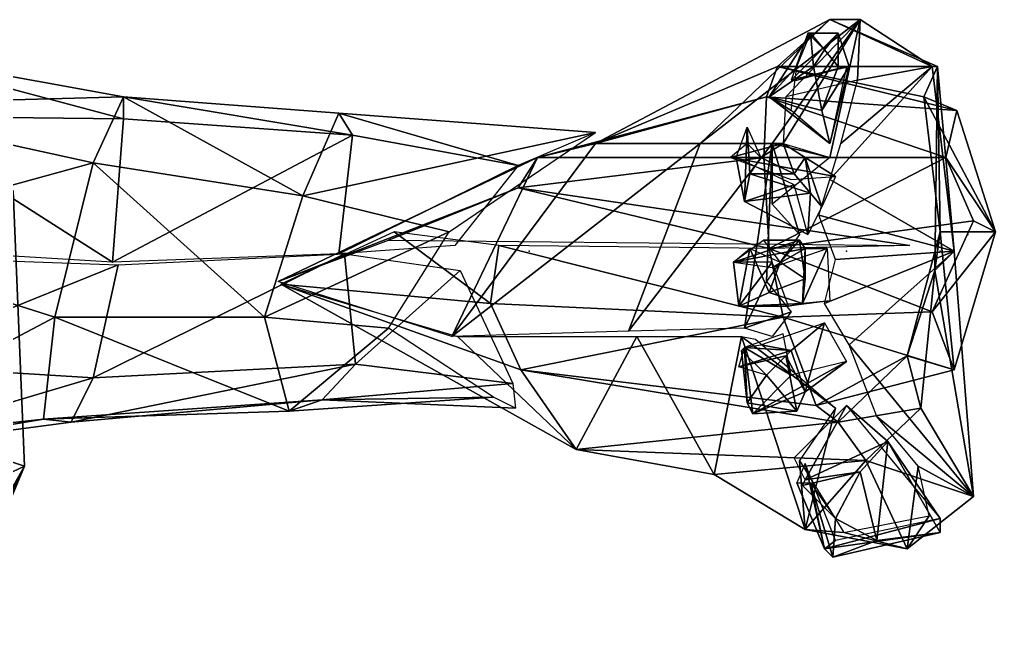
# Model space of a CAD drawing. Extents: x 4.9 to 9.1, y -6.1 to 13.5.
# Drawn here: x 8.079 to 8.669, y 7.456 to 7.837 of the extents above; entities that cross this region are included whole.
import ezdxf

# ---------------------------------------------------------------- set-up
doc = ezdxf.new("R2010")
doc.units = 0
doc.layers.get('0').update_dxf_attribs({"linetype": 'CONTINUOUS'})

msp = doc.modelspace()

# ---------------------------------------------------------------- linework, layer by layer
at = {"color": 0}
for p in [(8.65239, 7.70689, -3.30833), (8.38739, 7.69689, -3.46833), (8.38739, 7.69689, -3.46833), (8.38739, 7.69689, -3.46667), (8.38739, 7.69689, -3.46667), (8.57906, 7.69689, -4.14833), (8.63572, 7.69689, -3.48833)]:
    msp.add_point(p, dxfattribs=at)
for points in [[(8.56906, 7.83689, -3.75333), (8.42739, 7.76189, -3.57667), (8.53739, 7.80856, -3.575)], [(8.42739, 7.76189, -3.57667), (8.56906, 7.83689, -3.75333), (8.49072, 7.76189, -3.76167)], [(8.58739, 7.83689, -3.87), (8.49072, 7.76189, -3.76167), (8.56906, 7.83689, -3.75333)], [(8.49072, 7.76189, -3.76167), (8.58739, 7.83689, -3.87), (8.53406, 7.76189, -3.87333)], [(8.56906, 7.75356, -3.94), (8.53406, 7.76189, -3.87333), (8.58739, 7.83689, -3.87)], [(8.53739, 7.80856, -3.575), (8.63406, 7.80856, -3.745), (8.56906, 7.83689, -3.75333)], [(8.58739, 7.83689, -3.87), (8.54239, 7.79022, -3.925), (8.54072, 7.76189, -3.935)], [(8.58739, 7.83689, -3.87), (8.54072, 7.76189, -3.935), (8.56906, 7.75356, -3.94)], [(8.58739, 7.83689, -3.87), (8.58572, 7.80022, -3.945), (8.54239, 7.79022, -3.925)], [(8.63072, 7.80856, -3.88), (8.56906, 7.83689, -3.75333), (8.63406, 7.80856, -3.745)], [(8.56906, 7.83689, -3.75333), (8.63072, 7.80856, -3.88), (8.58739, 7.83689, -3.87)], [(8.58572, 7.80022, -3.945), (8.58739, 7.83689, -3.87), (8.63072, 7.80856, -3.88)], [(8.53239, 7.79022, -3.96667), (8.55739, 7.82856, -4.01833), (8.55906, 7.80856, -4.03333)], [(8.55739, 7.82856, -4.01833), (8.53239, 7.79022, -3.96667), (8.54906, 7.80856, -3.95)], [(8.54572, 7.80022, -3.95), (8.57406, 7.82856, -4.02), (8.55572, 7.82856, -4.02167)], [(8.57406, 7.82856, -4.02), (8.54572, 7.80022, -3.95), (8.58072, 7.80856, -3.96333)], [(8.56572, 7.81856, -4.03), (8.55572, 7.82856, -4.02167), (8.57406, 7.82856, -4.02)], [(8.56572, 7.81856, -4.03), (8.55906, 7.80856, -4.03333), (8.55739, 7.82856, -4.01833)], [(8.56572, 7.81856, -4.03), (8.57406, 7.82856, -4.02), (8.57406, 7.80856, -4.03167)], [(8.58072, 7.80856, -3.96333), (8.57406, 7.80856, -4.03167), (8.57406, 7.82856, -4.02)], [(8.14239, 7.79022, -3.50167), (7.98572, 7.81856, -3.54333), (7.96406, 7.78522, -3.41333)], [(8.14239, 7.77689, -3.585), (7.99739, 7.77856, -3.62667), (7.98572, 7.81856, -3.54333)], [(7.98572, 7.81856, -3.54333), (8.14239, 7.79022, -3.50167), (8.14239, 7.77689, -3.585)], [(8.56572, 7.81856, -4.03), (8.57406, 7.80856, -4.03167), (8.55906, 7.80856, -4.03333)], [(8.53072, 7.79022, -3.48667), (8.53739, 7.80856, -3.575), (8.42739, 7.76189, -3.57667)], [(8.53739, 7.80856, -3.575), (8.53072, 7.79022, -3.48667), (8.64572, 7.78189, -3.47667)], [(8.55906, 7.80856, -4.03333), (8.56406, 7.78189, -3.97667), (8.53239, 7.79022, -3.96667)], [(8.54906, 7.80856, -3.91833), (8.54906, 7.80856, -3.95), (8.53239, 7.79022, -3.96667)], [(8.53239, 7.79022, -3.96667), (8.54572, 7.78189, -3.94333), (8.54906, 7.80856, -3.91833)], [(8.64572, 7.78189, -3.47667), (8.62572, 7.79022, -3.58167), (8.53739, 7.80856, -3.575)], [(8.63406, 7.80856, -3.745), (8.53739, 7.80856, -3.575), (8.62572, 7.79022, -3.58167)], [(8.57906, 7.80856, -3.94), (8.58072, 7.80856, -3.96333), (8.54572, 7.80022, -3.95)], [(8.54572, 7.80022, -3.95), (8.54906, 7.80022, -3.93), (8.57906, 7.80856, -3.94)], [(8.56406, 7.78189, -3.97667), (8.55906, 7.80856, -4.03333), (8.57406, 7.80856, -4.03167)], [(8.57406, 7.80856, -4.03167), (8.58072, 7.80856, -3.96333), (8.56406, 7.78189, -3.97667)], [(8.56906, 7.76189, -3.94), (8.56406, 7.78189, -3.97667), (8.58072, 7.80856, -3.96333)], [(8.58072, 7.80856, -3.96333), (8.57906, 7.80856, -3.94), (8.56906, 7.76189, -3.94)], [(8.56906, 7.74022, -3.98833), (8.63072, 7.80856, -3.88), (8.64406, 7.69689, -3.88833)], [(8.63072, 7.80856, -3.88), (8.56906, 7.74022, -3.98833), (8.57572, 7.76189, -3.94833)], [(8.63072, 7.80856, -3.88), (8.57572, 7.76189, -3.94833), (8.58572, 7.80022, -3.945)], [(8.63406, 7.80856, -3.745), (8.62572, 7.79022, -3.58167), (8.63572, 7.70856, -3.57167)], [(8.63406, 7.80856, -3.745), (8.64406, 7.69689, -3.88833), (8.63072, 7.80856, -3.88)], [(8.63572, 7.70856, -3.57167), (8.63239, 7.68522, -3.73167), (8.63406, 7.80856, -3.745)], [(8.64406, 7.69689, -3.88833), (8.63406, 7.80856, -3.745), (8.63239, 7.68522, -3.73167)], [(7.96406, 7.78522, -3.41333), (8.12406, 7.75022, -3.395), (8.14239, 7.79022, -3.50167)], [(8.25072, 7.73022, -3.38667), (8.14239, 7.79022, -3.50167), (8.12406, 7.75022, -3.395)], [(8.28072, 7.76689, -3.555), (8.14239, 7.77689, -3.585), (8.14239, 7.79022, -3.50167)], [(8.14239, 7.79022, -3.50167), (8.27239, 7.78022, -3.46333), (8.28072, 7.76689, -3.555)], [(8.14239, 7.79022, -3.50167), (8.25072, 7.73022, -3.38667), (8.27239, 7.78022, -3.46333)], [(8.52906, 7.75356, -3.325), (8.53072, 7.79022, -3.48667), (8.39239, 7.75356, -3.47667)], [(8.42739, 7.76189, -3.57667), (8.39239, 7.75356, -3.47667), (8.53072, 7.79022, -3.48667)], [(8.53072, 7.79022, -3.48667), (8.52906, 7.75356, -3.325), (8.63906, 7.75356, -3.30833)], [(8.63906, 7.75356, -3.30833), (8.64572, 7.78189, -3.47667), (8.53072, 7.79022, -3.48667)], [(8.56906, 7.76189, -3.94), (8.53239, 7.79022, -3.96667), (8.56406, 7.78189, -3.97667)], [(8.53239, 7.79022, -3.96667), (8.56906, 7.76189, -3.94), (8.54572, 7.78189, -3.94333)], [(8.62572, 7.79022, -3.58167), (8.64572, 7.78189, -3.47667), (8.66906, 7.70856, -3.47667)], [(8.66906, 7.70856, -3.47667), (8.63572, 7.70856, -3.57167), (8.62572, 7.79022, -3.58167)], [(8.12406, 7.75022, -3.395), (7.96406, 7.78522, -3.41333), (7.95406, 7.70356, -3.37333)], [(8.13572, 7.69022, -3.61167), (7.99906, 7.69856, -3.65167), (7.99739, 7.77856, -3.62667)], [(7.99739, 7.77856, -3.62667), (8.14239, 7.77689, -3.585), (8.13572, 7.69022, -3.61167)], [(8.28072, 7.76689, -3.555), (8.13572, 7.69022, -3.61167), (8.14239, 7.77689, -3.585)], [(8.42739, 7.76856, -3.42667), (8.27239, 7.78022, -3.46333), (8.25072, 7.73022, -3.38667)], [(8.38072, 7.74856, -3.54333), (8.28072, 7.76689, -3.555), (8.27239, 7.78022, -3.46333)], [(8.27239, 7.78022, -3.46333), (8.42739, 7.76856, -3.42667), (8.38072, 7.74856, -3.54333)], [(8.63906, 7.75356, -3.30833), (8.66906, 7.70856, -3.47667), (8.64572, 7.78189, -3.47667)], [(8.51906, 7.77189, -4.07333), (8.51739, 7.72689, -4.01667), (8.51239, 7.75356, -4.00333)], [(8.51739, 7.72689, -4.01667), (8.51906, 7.77189, -4.07333), (8.52072, 7.74356, -4.07833)], [(8.52739, 7.75356, -4.07667), (8.52072, 7.74356, -4.07833), (8.51906, 7.77189, -4.07333)], [(8.13572, 7.69022, -3.61167), (8.28072, 7.76689, -3.555), (8.27239, 7.69522, -3.59833)], [(8.25072, 7.73022, -3.38667), (8.33906, 7.70856, -3.375), (8.42739, 7.76856, -3.42667)], [(8.38072, 7.74856, -3.54333), (8.27239, 7.69522, -3.59833), (8.28072, 7.76689, -3.555)], [(8.39239, 7.75356, -3.47667), (8.42739, 7.76189, -3.57667), (8.34072, 7.64522, -3.615)], [(8.49072, 7.76189, -3.76167), (8.34072, 7.64522, -3.615), (8.42739, 7.76189, -3.57667)], [(8.34072, 7.64522, -3.615), (8.49072, 7.76189, -3.76167), (8.44739, 7.64856, -3.76833)], [(8.53406, 7.76189, -3.87333), (8.44739, 7.64856, -3.76833), (8.49072, 7.76189, -3.76167)], [(8.44739, 7.64856, -3.76833), (8.53406, 7.76189, -3.87333), (8.51739, 7.65022, -3.89833)], [(8.50906, 7.75356, -4.00167), (8.54072, 7.76189, -4.06333), (8.51906, 7.76189, -4.07)], [(8.54072, 7.76189, -4.06333), (8.50906, 7.75356, -4.00167), (8.55406, 7.75356, -4.025)], [(8.53072, 7.67856, -3.99167), (8.51739, 7.65022, -3.89833), (8.53406, 7.76189, -3.87333)], [(8.52739, 7.75356, -4.07667), (8.51906, 7.76189, -4.07), (8.54072, 7.76189, -4.06333)], [(8.52739, 7.75356, -4.07667), (8.54072, 7.76189, -4.06333), (8.54739, 7.74356, -4.07333)], [(8.53406, 7.76189, -3.87333), (8.55072, 7.70689, -3.97333), (8.53072, 7.67856, -3.99167)], [(8.53406, 7.76189, -3.87333), (8.56906, 7.75356, -3.94), (8.53406, 7.72522, -3.95667)], [(8.53406, 7.76189, -3.87333), (8.53406, 7.72522, -3.95667), (8.55072, 7.70689, -3.97333)], [(8.55406, 7.75356, -4.025), (8.54739, 7.74356, -4.07333), (8.54072, 7.76189, -4.06333)], [(8.38072, 7.73522, -3.34667), (8.39239, 7.75356, -3.47667), (8.23572, 7.67856, -3.44667)], [(8.34072, 7.64522, -3.615), (8.23572, 7.67856, -3.44667), (8.39239, 7.75356, -3.47667)], [(8.53239, 7.69856, -3.285), (8.52906, 7.75356, -3.325), (8.38072, 7.73522, -3.34667)], [(8.39239, 7.75356, -3.47667), (8.38072, 7.73522, -3.34667), (8.52906, 7.75356, -3.325)], [(8.57239, 7.74189, -3.98667), (8.55406, 7.75356, -4.025), (8.50906, 7.75356, -4.00167)], [(8.50906, 7.75356, -4.00167), (8.54572, 7.74022, -3.955), (8.57239, 7.74189, -3.98667)], [(8.54739, 7.73689, -3.95667), (8.51239, 7.75356, -4.00333), (8.51739, 7.72689, -4.01667)], [(8.52739, 7.75356, -4.07667), (8.54739, 7.74356, -4.07333), (8.52072, 7.74356, -4.07833)], [(8.53239, 7.69856, -3.285), (8.63906, 7.75356, -3.30833), (8.52906, 7.75356, -3.325)], [(8.53239, 7.69856, -3.285), (8.65572, 7.71522, -3.305), (8.63906, 7.75356, -3.30833)], [(8.54739, 7.74356, -4.07333), (8.55406, 7.75356, -4.025), (8.55739, 7.73189, -4.01)], [(8.56406, 7.72356, -3.99), (8.55739, 7.73189, -4.01), (8.55406, 7.75356, -4.025)], [(8.55406, 7.75356, -4.025), (8.57239, 7.74189, -3.98667), (8.56406, 7.72356, -3.99)], [(8.66906, 7.70856, -3.47667), (8.63906, 7.75356, -3.30833), (8.65572, 7.71522, -3.305)], [(7.95406, 7.70356, -3.37333), (8.10072, 7.65689, -3.38333), (8.12406, 7.75022, -3.395)], [(8.22739, 7.65689, -3.35333), (8.12406, 7.75022, -3.395), (8.10072, 7.65689, -3.38333)], [(8.12406, 7.75022, -3.395), (8.22739, 7.65689, -3.35333), (8.25072, 7.73022, -3.38667)], [(8.27239, 7.69522, -3.59833), (8.38072, 7.74856, -3.54333), (8.34239, 7.70022, -3.59833)], [(8.52072, 7.74356, -4.07833), (8.55739, 7.73189, -4.01), (8.51739, 7.72689, -4.01667)], [(8.55739, 7.73189, -4.01), (8.52072, 7.74356, -4.07833), (8.54739, 7.74356, -4.07333)], [(8.51739, 7.72689, -4.01667), (8.55572, 7.70689, -3.96833), (8.54739, 7.73689, -3.95667)], [(8.64406, 7.69689, -3.88833), (8.56239, 7.71856, -3.99), (8.56906, 7.74022, -3.98833)], [(8.05406, 7.55356, -2.775), (8.07572, 7.73356, -2.67167), (8.08239, 7.56689, -2.66333)], [(8.06739, 7.57189, -2.5), (8.08239, 7.56689, -2.66333), (8.07572, 7.73356, -2.67167)], [(8.33906, 7.70856, -3.375), (8.25072, 7.73022, -3.38667), (8.22739, 7.65689, -3.35333)], [(8.23572, 7.67856, -3.44667), (8.30239, 7.70356, -3.33333), (8.38072, 7.73522, -3.34667)], [(8.61739, 7.70022, -3.28667), (8.38072, 7.73522, -3.34667), (8.30239, 7.70356, -3.33333)], [(8.38072, 7.73522, -3.34667), (8.61739, 7.70022, -3.28667), (8.53239, 7.69856, -3.285)], [(8.55572, 7.70689, -3.96833), (8.51739, 7.72689, -4.01667), (8.55739, 7.73189, -4.01)], [(8.55739, 7.73189, -4.01), (8.56406, 7.72356, -3.99), (8.55572, 7.70689, -3.96833)], [(8.64406, 7.69689, -3.88833), (8.57239, 7.69189, -4.01167), (8.56239, 7.71856, -3.99)], [(8.53239, 7.69856, -3.285), (8.63072, 7.66022, -3.305), (8.65572, 7.71522, -3.305)], [(8.66906, 7.70856, -3.47667), (8.65572, 7.71522, -3.305), (8.63072, 7.66022, -3.305)], [(8.22739, 7.65689, -3.35333), (8.30239, 7.65022, -3.34), (8.33906, 7.70856, -3.375)], [(8.23739, 7.67689, -3.44667), (8.36406, 7.66522, -3.32333), (8.30572, 7.70856, -3.33333)], [(8.36906, 7.70022, -3.31333), (8.30572, 7.70856, -3.33333), (8.36406, 7.66522, -3.32333)], [(8.64406, 7.62522, -3.465), (8.61572, 7.63356, -3.56833), (8.63572, 7.70856, -3.57167)], [(8.63239, 7.68522, -3.73167), (8.63572, 7.70856, -3.57167), (8.61572, 7.63356, -3.56833)], [(8.63072, 7.66022, -3.305), (8.64406, 7.62522, -3.465), (8.66906, 7.70856, -3.47667)], [(8.63572, 7.70856, -3.57167), (8.66906, 7.70856, -3.47667), (8.64406, 7.62522, -3.465)], [(8.10072, 7.65689, -3.38333), (7.95406, 7.70356, -3.37333), (7.95572, 7.58022, -3.45833)], [(8.36906, 7.70022, -3.31333), (8.36406, 7.66522, -3.32333), (8.54072, 7.65689, -3.3)], [(8.54072, 7.65689, -3.3), (8.53239, 7.69856, -3.285), (8.36906, 7.70022, -3.31333)], [(8.51072, 7.69022, -4.05667), (8.55072, 7.70356, -4.11167), (8.52906, 7.70356, -4.12)], [(8.55072, 7.70356, -4.11167), (8.51072, 7.69022, -4.05667), (8.55406, 7.69856, -4.04333)], [(8.53906, 7.69022, -4.12833), (8.52906, 7.70356, -4.12), (8.55072, 7.70356, -4.11167)], [(8.53906, 7.69022, -4.12833), (8.55072, 7.70356, -4.11167), (8.55406, 7.68022, -4.12)], [(8.55406, 7.69856, -4.04333), (8.55406, 7.68022, -4.12), (8.55072, 7.70356, -4.11167)], [(8.27572, 7.69522, -3.59667), (8.12406, 7.62022, -3.58667), (8.13906, 7.68856, -3.61167)], [(8.12406, 7.62022, -3.58667), (8.27572, 7.69522, -3.59667), (8.28239, 7.62856, -3.56667)], [(8.34572, 7.68522, -3.59833), (8.28239, 7.62856, -3.56667), (8.27572, 7.69522, -3.59667)], [(8.52072, 7.69856, -4.12333), (8.51406, 7.66356, -4.06667), (8.51072, 7.69022, -4.06167)], [(8.53406, 7.68689, -3.985), (8.55406, 7.69856, -4.04333), (8.51072, 7.69022, -4.05667)], [(8.51406, 7.66356, -4.06667), (8.52072, 7.69856, -4.12333), (8.53239, 7.67189, -4.125)], [(8.53906, 7.69022, -4.12833), (8.53239, 7.67189, -4.125), (8.52072, 7.69856, -4.12333)], [(8.53239, 7.69856, -3.285), (8.54072, 7.65689, -3.3), (8.63072, 7.66022, -3.305)], [(8.55406, 7.69856, -4.04333), (8.53406, 7.68689, -3.985), (8.56739, 7.69856, -4.01)], [(8.55406, 7.68022, -4.12), (8.55406, 7.69856, -4.04333), (8.55239, 7.66522, -4.06667)], [(8.56739, 7.69856, -4.01), (8.55239, 7.66522, -4.06667), (8.55406, 7.69856, -4.04333)], [(8.55239, 7.66522, -4.06667), (8.56739, 7.69856, -4.01), (8.56906, 7.66689, -4.015)], [(8.64406, 7.69689, -3.88833), (8.58072, 7.64022, -4.015), (8.56572, 7.66522, -4.01167)], [(8.64406, 7.69689, -3.88833), (8.56572, 7.66522, -4.01167), (8.57239, 7.69189, -4.01167)], [(8.58072, 7.64022, -4.015), (8.64406, 7.69689, -3.88833), (8.65572, 7.54856, -3.89333)], [(8.63239, 7.68522, -3.73167), (8.65572, 7.54856, -3.89333), (8.64406, 7.69689, -3.88833)], [(8.13906, 7.68856, -3.61167), (7.99072, 7.62856, -3.62667), (7.99739, 7.69356, -3.655)], [(7.99072, 7.62856, -3.62667), (8.13906, 7.68856, -3.61167), (8.12406, 7.62022, -3.58667)], [(8.53406, 7.69022, -3.99167), (8.51072, 7.69022, -4.06167), (8.51406, 7.66356, -4.06667)], [(8.51406, 7.66356, -4.06667), (8.54406, 7.66356, -3.99167), (8.53406, 7.69022, -3.99167)], [(8.53906, 7.69022, -4.12833), (8.55406, 7.68022, -4.12), (8.53239, 7.67189, -4.125)], [(8.28239, 7.62856, -3.56667), (8.34572, 7.68522, -3.59833), (8.37739, 7.61689, -3.57)], [(8.61572, 7.63356, -3.56833), (8.62406, 7.60189, -3.73), (8.63239, 7.68522, -3.73167)], [(8.65572, 7.54856, -3.89333), (8.63239, 7.68522, -3.73167), (8.62406, 7.60189, -3.73)], [(8.36406, 7.66522, -3.32333), (8.23739, 7.67689, -3.44667), (8.38239, 7.62522, -3.46833)], [(8.41572, 7.57689, -3.57667), (8.38239, 7.62522, -3.46833), (8.23739, 7.67689, -3.44667)], [(8.23739, 7.67689, -3.44667), (8.34406, 7.64522, -3.60833), (8.41572, 7.57689, -3.57667)], [(8.51739, 7.65022, -3.89833), (8.53072, 7.67856, -3.99167), (8.54572, 7.66022, -3.99667)], [(8.55239, 7.66522, -4.06667), (8.53239, 7.67189, -4.125), (8.55406, 7.68022, -4.12)], [(8.53239, 7.67189, -4.125), (8.55239, 7.66522, -4.06667), (8.51406, 7.66356, -4.06667)], [(8.38239, 7.62522, -3.46833), (8.54072, 7.65689, -3.3), (8.36406, 7.66522, -3.32333)], [(8.54406, 7.66356, -3.99167), (8.51406, 7.66356, -4.06667), (8.55239, 7.66522, -4.06667)], [(8.55239, 7.66522, -4.06667), (8.56906, 7.66689, -4.015), (8.54406, 7.66356, -3.99167)], [(8.51739, 7.65022, -3.89833), (8.54572, 7.66022, -3.99667), (8.53406, 7.64522, -4.00333)], [(8.64406, 7.62522, -3.465), (8.63072, 7.66022, -3.305), (8.54072, 7.65689, -3.3)], [(7.95572, 7.58022, -3.45833), (8.09406, 7.59522, -3.44667), (8.10072, 7.65689, -3.38333)], [(8.24239, 7.60022, -3.43), (8.10072, 7.65689, -3.38333), (8.09406, 7.59522, -3.44667)], [(8.10072, 7.65689, -3.38333), (8.24239, 7.60022, -3.43), (8.22739, 7.65689, -3.35333)], [(8.30239, 7.65022, -3.34), (8.22739, 7.65689, -3.35333), (8.24239, 7.60022, -3.43)], [(8.54072, 7.65689, -3.3), (8.38239, 7.62522, -3.46833), (8.56072, 7.60356, -3.46)], [(8.54572, 7.63689, -4.08667), (8.52739, 7.64022, -4.00667), (8.56572, 7.65356, -4.01833)], [(8.54072, 7.65689, -3.3), (8.56072, 7.60356, -3.46), (8.64406, 7.62522, -3.465)], [(8.56572, 7.65356, -4.01833), (8.55406, 7.61189, -4.07667), (8.54572, 7.63689, -4.08667)], [(8.55406, 7.61189, -4.07667), (8.56572, 7.65356, -4.01833), (8.57906, 7.63022, -4.015)], [(8.24239, 7.60022, -3.43), (8.36572, 7.60856, -3.415), (8.30239, 7.65022, -3.34)], [(8.45239, 7.64522, -3.77), (8.41572, 7.57689, -3.57667), (8.34406, 7.64522, -3.60833)], [(8.41572, 7.57689, -3.57667), (8.45239, 7.64522, -3.77), (8.49906, 7.56189, -3.745)], [(8.51572, 7.64522, -3.89667), (8.49906, 7.56189, -3.745), (8.45239, 7.64522, -3.77)], [(8.49906, 7.56189, -3.745), (8.51572, 7.64522, -3.89667), (8.55406, 7.52856, -3.90333)], [(8.57239, 7.60189, -3.97833), (8.55406, 7.52856, -3.90333), (8.51572, 7.64522, -3.89667)], [(8.51572, 7.64522, -3.89667), (8.52406, 7.64356, -3.99333), (8.57239, 7.60189, -3.97833)], [(8.51739, 7.63856, -4.075), (8.54572, 7.62189, -3.99333), (8.54072, 7.64689, -4)], [(8.51406, 7.62689, -4.14833), (8.51739, 7.63856, -4.06833), (8.54572, 7.63689, -4.08667)], [(8.54572, 7.63689, -4.08667), (8.54239, 7.63356, -4.13833), (8.51406, 7.62689, -4.14833)], [(8.51739, 7.63856, -4.075), (8.51572, 7.63689, -4.14833), (8.51906, 7.60522, -4.15)], [(8.53072, 7.62189, -4.15), (8.51906, 7.60522, -4.15), (8.51572, 7.63689, -4.14833)], [(8.52739, 7.64022, -4.00667), (8.54572, 7.63689, -4.08667), (8.51739, 7.63856, -4.06833)], [(8.51906, 7.60522, -4.15), (8.52239, 7.59856, -4.075), (8.51739, 7.63856, -4.075)], [(8.54572, 7.62189, -3.99333), (8.51739, 7.63856, -4.075), (8.52239, 7.59856, -4.075)], [(8.54239, 7.63356, -4.13833), (8.54572, 7.63689, -4.08667), (8.55406, 7.61189, -4.07667)], [(8.65572, 7.54856, -3.89333), (8.59739, 7.59689, -3.99167), (8.58072, 7.64022, -4.015)], [(8.53072, 7.62189, -4.15), (8.51406, 7.62689, -4.14833), (8.54239, 7.63356, -4.13833)], [(8.57906, 7.63022, -4.015), (8.52239, 7.59856, -4.075), (8.55406, 7.61189, -4.07667)], [(8.52239, 7.59856, -4.075), (8.57906, 7.63022, -4.015), (8.54572, 7.62189, -3.99333)], [(8.53072, 7.62189, -4.15), (8.54239, 7.63356, -4.13833), (8.54906, 7.60022, -4.14)], [(8.55406, 7.61189, -4.07667), (8.54906, 7.60022, -4.14), (8.54239, 7.63356, -4.13833)], [(8.61572, 7.63356, -3.56833), (8.64406, 7.62522, -3.465), (8.56072, 7.60356, -3.46)], [(8.56072, 7.60356, -3.46), (8.57406, 7.59356, -3.565), (8.61572, 7.63356, -3.56833)], [(8.62406, 7.60189, -3.73), (8.61572, 7.63356, -3.56833), (8.57406, 7.59356, -3.565)], [(8.12406, 7.62022, -3.58667), (7.97239, 7.57522, -3.55), (7.99072, 7.62856, -3.62667)], [(8.28239, 7.62856, -3.56667), (8.11072, 7.59356, -3.52667), (8.12406, 7.62022, -3.58667)], [(8.11072, 7.59356, -3.52667), (8.28239, 7.62856, -3.56667), (8.26239, 7.60689, -3.50333)], [(8.37739, 7.61689, -3.57), (8.26239, 7.60689, -3.50333), (8.28239, 7.62856, -3.56667)], [(8.57406, 7.59356, -3.565), (8.56072, 7.60356, -3.46), (8.38239, 7.62522, -3.46833)], [(8.38239, 7.62522, -3.46833), (8.41572, 7.57689, -3.57667), (8.57406, 7.59356, -3.565)], [(7.97239, 7.57522, -3.55), (8.12406, 7.62022, -3.58667), (8.11072, 7.59356, -3.52667)], [(8.53072, 7.62189, -4.15), (8.54906, 7.60022, -4.14), (8.51906, 7.60522, -4.15)], [(8.26239, 7.60689, -3.50333), (8.37739, 7.61689, -3.57), (8.37906, 7.60189, -3.48833)], [(8.54906, 7.60022, -4.14), (8.55406, 7.61189, -4.07667), (8.52239, 7.59856, -4.075)], [(8.26239, 7.60689, -3.50333), (8.09406, 7.59522, -3.44667), (8.11072, 7.59356, -3.52667)], [(8.09406, 7.59522, -3.44667), (8.26239, 7.60689, -3.50333), (8.24239, 7.60022, -3.43)], [(8.36572, 7.60856, -3.415), (8.24239, 7.60022, -3.43), (8.26239, 7.60689, -3.50333)], [(8.26239, 7.60689, -3.50333), (8.37906, 7.60189, -3.48833), (8.36572, 7.60856, -3.415)], [(8.52239, 7.59856, -4.075), (8.51906, 7.60522, -4.15), (8.54906, 7.60022, -4.14)], [(8.55406, 7.55856, -4.065), (8.54739, 7.57189, -3.98), (8.57906, 7.60356, -3.98333)], [(8.55406, 7.52856, -3.90333), (8.57239, 7.60189, -3.97833), (8.55072, 7.57022, -3.98333)], [(8.57906, 7.60356, -3.98333), (8.60406, 7.58189, -4.08667), (8.55406, 7.55856, -4.065)], [(8.57406, 7.59356, -3.565), (8.59072, 7.57022, -3.72667), (8.62406, 7.60189, -3.73)], [(8.60406, 7.58189, -4.08667), (8.57906, 7.60356, -3.98333), (8.63572, 7.53522, -3.98667)], [(8.65572, 7.54856, -3.89333), (8.62406, 7.60189, -3.73), (8.59072, 7.57022, -3.72667)], [(8.09406, 7.59522, -3.44667), (7.95572, 7.58022, -3.45833), (7.97239, 7.57522, -3.55)], [(7.97239, 7.57522, -3.55), (8.11072, 7.59356, -3.52667), (8.09406, 7.59522, -3.44667)], [(8.65572, 7.54856, -3.89333), (8.62239, 7.56689, -3.99333), (8.59739, 7.59689, -3.99167)], [(8.59072, 7.57022, -3.72667), (8.57406, 7.59356, -3.565), (8.41572, 7.57689, -3.57667)], [(8.41572, 7.57689, -3.57667), (8.49906, 7.56189, -3.745), (8.59072, 7.57022, -3.72667)], [(8.58739, 7.56356, -4.14167), (8.55406, 7.55856, -4.065), (8.60406, 7.58189, -4.08667)], [(8.60406, 7.58189, -4.08667), (8.59739, 7.52189, -4.14), (8.58739, 7.56356, -4.14167)], [(8.59739, 7.52189, -4.14), (8.60406, 7.58189, -4.08667), (8.63572, 7.52689, -4.07667)], [(8.63572, 7.53522, -3.98667), (8.63572, 7.52689, -4.07667), (8.60406, 7.58189, -4.08667)], [(8.08239, 7.56689, -2.66333), (8.06739, 7.57189, -2.5), (8.03239, 7.44689, -2.51667)], [(8.01406, 7.44689, -2.71333), (8.08239, 7.56689, -2.66333), (8.02406, 7.44689, -2.65667)], [(8.08239, 7.56689, -2.66333), (8.01406, 7.44689, -2.71333), (8.05406, 7.55356, -2.775)], [(8.03239, 7.44689, -2.51667), (8.02406, 7.44689, -2.65667), (8.08239, 7.56689, -2.66333)], [(8.55406, 7.52856, -3.90333), (8.59072, 7.57022, -3.72667), (8.49906, 7.56189, -3.745)], [(8.55406, 7.56856, -3.98667), (8.54906, 7.55689, -4.06), (8.56572, 7.51689, -4.06167)], [(8.55406, 7.52856, -3.90333), (8.55072, 7.57022, -3.98333), (8.57739, 7.52689, -3.98)], [(8.59072, 7.57022, -3.72667), (8.55406, 7.52856, -3.90333), (8.61572, 7.51689, -3.89333)], [(8.56572, 7.51689, -4.06167), (8.57239, 7.52189, -3.97833), (8.55406, 7.56856, -3.98667)], [(8.59072, 7.57022, -3.72667), (8.61572, 7.51689, -3.89333), (8.65572, 7.54856, -3.89333)], [(8.62239, 7.56689, -3.99333), (8.65572, 7.54856, -3.89333), (8.61572, 7.51689, -3.89333)], [(8.61572, 7.51689, -3.89333), (8.62906, 7.53689, -3.97833), (8.62239, 7.56689, -3.99333)], [(8.57239, 7.53522, -4.15333), (8.55239, 7.55522, -4.14), (8.58739, 7.56356, -4.14167)], [(8.55406, 7.55856, -4.065), (8.58739, 7.56356, -4.14167), (8.55239, 7.55522, -4.14)], [(8.57239, 7.53522, -4.15333), (8.58739, 7.56356, -4.14167), (8.59739, 7.52189, -4.14)], [(8.55739, 7.55689, -4.14), (8.56572, 7.51689, -4.06167), (8.54906, 7.55689, -4.06)], [(8.57239, 7.53522, -4.15333), (8.57072, 7.51189, -4.14), (8.55739, 7.55689, -4.14)], [(8.56572, 7.51689, -4.06167), (8.55739, 7.55689, -4.14), (8.57072, 7.51189, -4.14)], [(8.63572, 7.53522, -3.98667), (8.56572, 7.51689, -4.06167), (8.63572, 7.52689, -4.07667)], [(8.56572, 7.51689, -4.06167), (8.63572, 7.53522, -3.98667), (8.57239, 7.52189, -3.97833)], [(8.57239, 7.53522, -4.15333), (8.59739, 7.52189, -4.14), (8.57072, 7.51189, -4.14)], [(8.61572, 7.51689, -3.89333), (8.57739, 7.52689, -3.98), (8.62906, 7.53689, -3.97833)], [(8.57739, 7.52689, -3.98), (8.61572, 7.51689, -3.89333), (8.55406, 7.52856, -3.90333)], [(8.57072, 7.51189, -4.14), (8.63572, 7.52689, -4.07667), (8.56572, 7.51689, -4.06167)], [(8.63572, 7.52689, -4.07667), (8.57072, 7.51189, -4.14), (8.59739, 7.52189, -4.14)]]:
    msp.add_3dface(points, dxfattribs=at)

doc.saveas('drawing.dxf')
